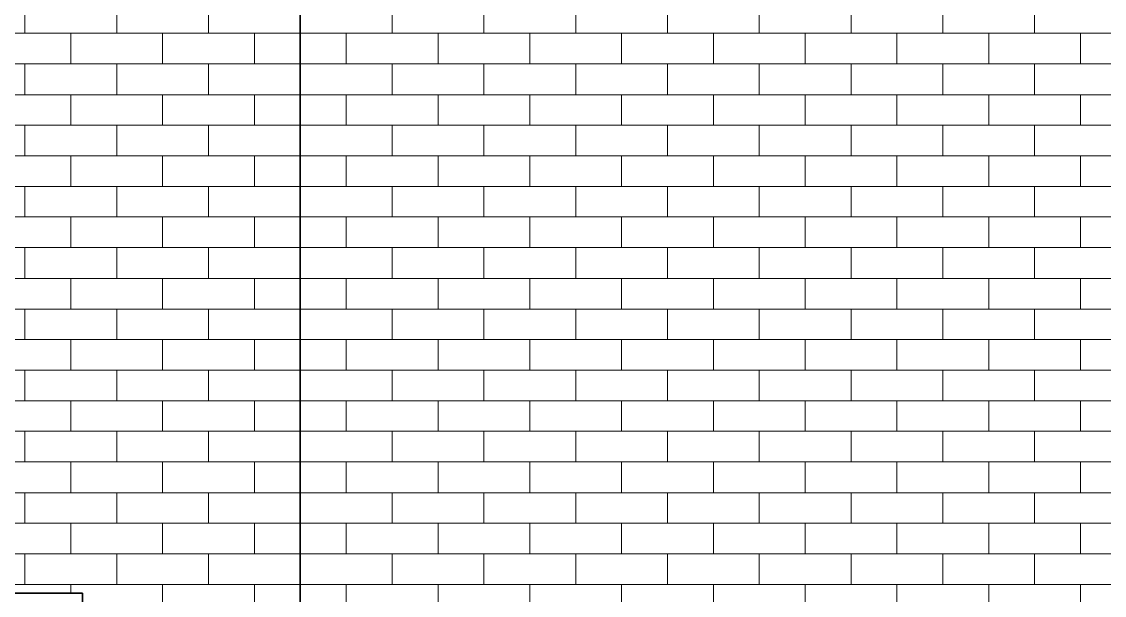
# Model space of a CAD drawing. Header units: inches. Extents: x 5 to 516, y -193 to 129.
# Drawn here: x 92.11 to 99.97, y -88.36 to -84.2 of the extents above; entities that cross this region are included whole.
import ezdxf

# ---------------------------------------------------------------- set-up
doc = ezdxf.new("R2010")
doc.units = ezdxf.units.IN
doc.header["$MEASUREMENT"] = 0
doc.layers.add('PDF4_Geometry', color=7, linetype='Continuous')

msp = doc.modelspace()

# ---------------------------------------------------------------- linework, layer by layer
at = {"layer": 'PDF4_Geometry', "lineweight": 35}
msp.add_lwpolyline([(94.1320891, -100.0563172), (94.1320891, -77.7463161), (94.2320891, -77.739648), (94.3320891, -77.7196488)], dxfattribs=at)
at = {"layer": 'PDF4_Geometry', "lineweight": 15}
for points in [[(92.1320923, -84.279649), (92.1320923, -84.0596491)], [(92.798759, -84.279649), (92.798759, -84.0596491)], [(93.4654257, -84.279649), (93.4654257, -84.0596491)], [(94.1320924, -84.279649), (94.1320924, -84.0596491)], [(94.7987592, -84.279649), (94.7987592, -84.0596491)], [(95.4654259, -84.279649), (95.4654259, -84.0596491)], [(96.1320926, -84.279649), (96.1320926, -84.0596491)], [(96.7987593, -84.279649), (96.7987593, -84.0596491)], [(97.465426, -84.279649), (97.465426, -84.0596491)], [(98.1320928, -84.279649), (98.1320928, -84.0596491)], [(98.7987595, -84.279649), (98.7987595, -84.0596491)], [(99.4654262, -84.279649), (99.4654262, -84.0596491)], [(78.672093, -84.279649), (90.7987622, -84.279649), (96.6354292, -84.279649), (105.0054318, -84.279649)], [(92.4654256, -84.5029826), (92.4654256, -84.279649)], [(93.1320924, -84.5029826), (93.1320924, -84.279649)], [(93.7987591, -84.5029826), (93.7987591, -84.279649)], [(94.4654258, -84.5029826), (94.4654258, -84.279649)], [(95.1320925, -84.5029826), (95.1320925, -84.279649)], [(95.7987592, -84.5029826), (95.7987592, -84.279649)], [(96.465426, -84.5029826), (96.465426, -84.279649)], [(97.1320927, -84.5029826), (97.1320927, -84.279649)], [(97.7987594, -84.5029826), (97.7987594, -84.279649)], [(98.4654261, -84.5029826), (98.4654261, -84.279649)], [(99.1320928, -84.5029826), (99.1320928, -84.279649)], [(99.7987596, -84.5029826), (99.7987596, -84.279649)], [(78.672093, -84.5029826), (90.7987622, -84.5029826), (96.6354292, -84.5029826), (105.0054318, -84.5029826)], [(92.1320923, -84.7263158), (92.1320923, -84.5029826)], [(92.798759, -84.7263158), (92.798759, -84.5029826)], [(93.4654257, -84.7263158), (93.4654257, -84.5029826)], [(94.1320924, -84.7263158), (94.1320924, -84.5029826)], [(94.7987592, -84.7263158), (94.7987592, -84.5029826)], [(95.4654259, -84.7263158), (95.4654259, -84.5029826)], [(96.1320926, -84.7263158), (96.1320926, -84.5029826)], [(96.7987593, -84.7263158), (96.7987593, -84.5029826)], [(97.465426, -84.7263158), (97.465426, -84.5029826)], [(98.1320928, -84.7263158), (98.1320928, -84.5029826)], [(98.7987595, -84.7263158), (98.7987595, -84.5029826)], [(99.4654262, -84.7263158), (99.4654262, -84.5029826)], [(78.672093, -84.7263158), (90.7987622, -84.7263158), (96.6354292, -84.7263158), (105.0054318, -84.7263158)], [(92.4654256, -84.9463158), (92.4654256, -84.7263158)], [(93.1320924, -84.9463158), (93.1320924, -84.7263158)], [(93.7987591, -84.9463158), (93.7987591, -84.7263158)], [(94.4654258, -84.9463158), (94.4654258, -84.7263158)], [(95.1320925, -84.9463158), (95.1320925, -84.7263158)], [(95.7987592, -84.9463158), (95.7987592, -84.7263158)], [(96.465426, -84.9463158), (96.465426, -84.7263158)], [(97.1320927, -84.9463158), (97.1320927, -84.7263158)], [(97.7987594, -84.9463158), (97.7987594, -84.7263158)], [(98.4654261, -84.9463158), (98.4654261, -84.7263158)], [(99.1320928, -84.9463158), (99.1320928, -84.7263158)], [(99.7987596, -84.9463158), (99.7987596, -84.7263158)], [(78.672093, -84.9463158), (90.7987622, -84.9463158), (96.6354292, -84.9463158), (105.0054318, -84.9463158)], [(92.1320923, -85.1696493), (92.1320923, -84.9463158)], [(92.798759, -85.1696493), (92.798759, -84.9463158)], [(93.4654257, -85.1696493), (93.4654257, -84.9463158)], [(94.1320924, -85.1696493), (94.1320924, -84.9463158)], [(94.7987592, -85.1696493), (94.7987592, -84.9463158)], [(95.4654259, -85.1696493), (95.4654259, -84.9463158)], [(96.1320926, -85.1696493), (96.1320926, -84.9463158)], [(96.7987593, -85.1696493), (96.7987593, -84.9463158)], [(97.465426, -85.1696493), (97.465426, -84.9463158)], [(98.1320928, -85.1696493), (98.1320928, -84.9463158)], [(98.7987595, -85.1696493), (98.7987595, -84.9463158)], [(99.4654262, -85.1696493), (99.4654262, -84.9463158)], [(78.672093, -85.1696493), (90.7987622, -85.1696493), (96.6354292, -85.1696493), (105.0054318, -85.1696493)], [(92.4654256, -85.3929825), (92.4654256, -85.1696493)], [(93.1320924, -85.3929825), (93.1320924, -85.1696493)], [(93.7987591, -85.3929825), (93.7987591, -85.1696493)], [(94.4654258, -85.3929825), (94.4654258, -85.1696493)], [(95.1320925, -85.3929825), (95.1320925, -85.1696493)], [(95.7987592, -85.3929825), (95.7987592, -85.1696493)], [(96.465426, -85.3929825), (96.465426, -85.1696493)], [(97.1320927, -85.3929825), (97.1320927, -85.1696493)], [(97.7987594, -85.3929825), (97.7987594, -85.1696493)], [(98.4654261, -85.3929825), (98.4654261, -85.1696493)], [(99.1320928, -85.3929825), (99.1320928, -85.1696493)], [(99.7987596, -85.3929825), (99.7987596, -85.1696493)], [(78.672093, -85.3929825), (90.7987622, -85.3929825), (96.6354292, -85.3929825), (105.0054318, -85.3929825)], [(92.1320923, -85.6129825), (92.1320923, -85.3929825)], [(92.798759, -85.6129825), (92.798759, -85.3929825)], [(93.4654257, -85.6129825), (93.4654257, -85.3929825)], [(94.1320924, -85.6129825), (94.1320924, -85.3929825)], [(94.7987592, -85.6129825), (94.7987592, -85.3929825)], [(95.4654259, -85.6129825), (95.4654259, -85.3929825)], [(96.1320926, -85.6129825), (96.1320926, -85.3929825)], [(96.7987593, -85.6129825), (96.7987593, -85.3929825)], [(97.465426, -85.6129825), (97.465426, -85.3929825)], [(98.1320928, -85.6129825), (98.1320928, -85.3929825)], [(98.7987595, -85.6129825), (98.7987595, -85.3929825)], [(99.4654262, -85.6129825), (99.4654262, -85.3929825)], [(78.672093, -85.6129825), (90.7987622, -85.6129825), (96.6354292, -85.6129825), (105.0054318, -85.6129825)], [(92.4654256, -85.8363161), (92.4654256, -85.6129825)], [(93.1320924, -85.8363161), (93.1320924, -85.6129825)], [(93.7987591, -85.8363161), (93.7987591, -85.6129825)], [(94.4654258, -85.8363161), (94.4654258, -85.6129825)], [(95.1320925, -85.8363161), (95.1320925, -85.6129825)], [(95.7987592, -85.8363161), (95.7987592, -85.6129825)], [(96.465426, -85.8363161), (96.465426, -85.6129825)], [(97.1320927, -85.8363161), (97.1320927, -85.6129825)], [(97.7987594, -85.8363161), (97.7987594, -85.6129825)], [(98.4654261, -85.8363161), (98.4654261, -85.6129825)], [(99.1320928, -85.8363161), (99.1320928, -85.6129825)], [(99.7987596, -85.8363161), (99.7987596, -85.6129825)], [(78.672093, -85.8363161), (90.7987622, -85.8363161), (96.6354292, -85.8363161), (105.0054318, -85.8363161)], [(92.1320923, -86.0596492), (92.1320923, -85.8363161)], [(92.798759, -86.0596492), (92.798759, -85.8363161)], [(93.4654257, -86.0596492), (93.4654257, -85.8363161)], [(94.1320924, -86.0596492), (94.1320924, -85.8363161)], [(94.7987592, -86.0596492), (94.7987592, -85.8363161)], [(95.4654259, -86.0596492), (95.4654259, -85.8363161)], [(96.1320926, -86.0596492), (96.1320926, -85.8363161)], [(96.7987593, -86.0596492), (96.7987593, -85.8363161)], [(97.465426, -86.0596492), (97.465426, -85.8363161)], [(98.1320928, -86.0596492), (98.1320928, -85.8363161)], [(98.7987595, -86.0596492), (98.7987595, -85.8363161)], [(99.4654262, -86.0596492), (99.4654262, -85.8363161)], [(78.672093, -86.0596492), (90.7987622, -86.0596492), (96.6354292, -86.0596492), (105.0054318, -86.0596492)], [(92.4654256, -86.2829824), (92.4654256, -86.0596492)], [(93.1320924, -86.2829824), (93.1320924, -86.0596492)], [(93.7987591, -86.2829824), (93.7987591, -86.0596492)], [(94.4654258, -86.2829824), (94.4654258, -86.0596492)], [(95.1320925, -86.2829824), (95.1320925, -86.0596492)], [(95.7987592, -86.2829824), (95.7987592, -86.0596492)], [(96.465426, -86.2829824), (96.465426, -86.0596492)], [(97.1320927, -86.2829824), (97.1320927, -86.0596492)], [(97.7987594, -86.2829824), (97.7987594, -86.0596492)], [(98.4654261, -86.2829824), (98.4654261, -86.0596492)], [(99.1320928, -86.2829824), (99.1320928, -86.0596492)], [(99.7987596, -86.2829824), (99.7987596, -86.0596492)], [(78.672093, -86.2829824), (90.7987622, -86.2829824), (96.6354292, -86.2829824), (105.0054318, -86.2829824)], [(92.1320923, -86.5029828), (92.1320923, -86.2829824)], [(92.798759, -86.5029828), (92.798759, -86.2829824)], [(93.4654257, -86.5029828), (93.4654257, -86.2829824)], [(94.1320924, -86.5029828), (94.1320924, -86.2829824)], [(94.7987592, -86.5029828), (94.7987592, -86.2829824)], [(95.4654259, -86.5029828), (95.4654259, -86.2829824)], [(96.1320926, -86.5029828), (96.1320926, -86.2829824)], [(96.7987593, -86.5029828), (96.7987593, -86.2829824)], [(97.465426, -86.5029828), (97.465426, -86.2829824)], [(98.1320928, -86.5029828), (98.1320928, -86.2829824)], [(98.7987595, -86.5029828), (98.7987595, -86.2829824)], [(99.4654262, -86.5029828), (99.4654262, -86.2829824)], [(78.672093, -86.5029828), (90.7987622, -86.5029828), (96.6354292, -86.5029828), (105.0054318, -86.5029828)], [(92.4654256, -86.726316), (92.4654256, -86.5029828)], [(93.1320924, -86.726316), (93.1320924, -86.5029828)], [(93.7987591, -86.726316), (93.7987591, -86.5029828)], [(94.4654258, -86.726316), (94.4654258, -86.5029828)], [(95.1320925, -86.726316), (95.1320925, -86.5029828)], [(95.7987592, -86.726316), (95.7987592, -86.5029828)], [(96.465426, -86.726316), (96.465426, -86.5029828)], [(97.1320927, -86.726316), (97.1320927, -86.5029828)], [(97.7987594, -86.726316), (97.7987594, -86.5029828)], [(98.4654261, -86.726316), (98.4654261, -86.5029828)], [(99.1320928, -86.726316), (99.1320928, -86.5029828)], [(99.7987596, -86.726316), (99.7987596, -86.5029828)], [(78.672093, -86.726316), (90.7987622, -86.726316), (96.6354292, -86.726316), (105.0054318, -86.726316)], [(92.1320923, -86.9496491), (92.1320923, -86.726316)], [(92.798759, -86.9496491), (92.798759, -86.726316)], [(93.4654257, -86.9496491), (93.4654257, -86.726316)], [(94.1320924, -86.9496491), (94.1320924, -86.726316)], [(94.7987592, -86.9496491), (94.7987592, -86.726316)], [(95.4654259, -86.9496491), (95.4654259, -86.726316)], [(96.1320926, -86.9496491), (96.1320926, -86.726316)], [(96.7987593, -86.9496491), (96.7987593, -86.726316)], [(97.465426, -86.9496491), (97.465426, -86.726316)], [(98.1320928, -86.9496491), (98.1320928, -86.726316)], [(98.7987595, -86.9496491), (98.7987595, -86.726316)], [(99.4654262, -86.9496491), (99.4654262, -86.726316)], [(78.672093, -86.9496491), (90.7987622, -86.9496491), (96.6354292, -86.9496491), (105.0054318, -86.9496491)], [(92.4654256, -87.1696495), (92.4654256, -86.9496491)], [(93.1320924, -87.1696495), (93.1320924, -86.9496491)], [(93.7987591, -87.1696495), (93.7987591, -86.9496491)], [(94.4654258, -87.1696495), (94.4654258, -86.9496491)], [(95.1320925, -87.1696495), (95.1320925, -86.9496491)], [(95.7987592, -87.1696495), (95.7987592, -86.9496491)], [(96.465426, -87.1696495), (96.465426, -86.9496491)], [(97.1320927, -87.1696495), (97.1320927, -86.9496491)], [(97.7987594, -87.1696495), (97.7987594, -86.9496491)], [(98.4654261, -87.1696495), (98.4654261, -86.9496491)], [(99.1320928, -87.1696495), (99.1320928, -86.9496491)], [(99.7987596, -87.1696495), (99.7987596, -86.9496491)], [(78.672093, -87.1696495), (90.7987622, -87.1696495), (96.6354292, -87.1696495), (105.0054318, -87.1696495)], [(92.1320923, -87.3929827), (92.1320923, -87.1696495)], [(92.798759, -87.3929827), (92.798759, -87.1696495)], [(93.4654257, -87.3929827), (93.4654257, -87.1696495)], [(94.1320924, -87.3929827), (94.1320924, -87.1696495)], [(94.7987592, -87.3929827), (94.7987592, -87.1696495)], [(95.4654259, -87.3929827), (95.4654259, -87.1696495)], [(96.1320926, -87.3929827), (96.1320926, -87.1696495)], [(96.7987593, -87.3929827), (96.7987593, -87.1696495)], [(97.465426, -87.3929827), (97.465426, -87.1696495)], [(98.1320928, -87.3929827), (98.1320928, -87.1696495)], [(98.7987595, -87.3929827), (98.7987595, -87.1696495)], [(99.4654262, -87.3929827), (99.4654262, -87.1696495)], [(78.672093, -87.3929827), (90.7987622, -87.3929827), (96.6354292, -87.3929827), (105.0054318, -87.3929827)], [(92.4654256, -87.6163162), (92.4654256, -87.3929827)], [(93.1320924, -87.6163162), (93.1320924, -87.3929827)], [(93.7987591, -87.6163162), (93.7987591, -87.3929827)], [(94.4654258, -87.6163162), (94.4654258, -87.3929827)], [(95.1320925, -87.6163162), (95.1320925, -87.3929827)], [(95.7987592, -87.6163162), (95.7987592, -87.3929827)], [(96.465426, -87.6163162), (96.465426, -87.3929827)], [(97.1320927, -87.6163162), (97.1320927, -87.3929827)], [(97.7987594, -87.6163162), (97.7987594, -87.3929827)], [(98.4654261, -87.6163162), (98.4654261, -87.3929827)], [(99.1320928, -87.6163162), (99.1320928, -87.3929827)], [(99.7987596, -87.6163162), (99.7987596, -87.3929827)], [(78.672093, -87.6163162), (90.7987622, -87.6163162), (96.6354292, -87.6163162), (105.0054318, -87.6163162)], [(92.1320923, -87.8363158), (92.1320923, -87.6163162)], [(92.798759, -87.8363158), (92.798759, -87.6163162)], [(93.4654257, -87.8363158), (93.4654257, -87.6163162)], [(94.1320924, -87.8363158), (94.1320924, -87.6163162)], [(94.7987592, -87.8363158), (94.7987592, -87.6163162)], [(95.4654259, -87.8363158), (95.4654259, -87.6163162)], [(96.1320926, -87.8363158), (96.1320926, -87.6163162)], [(96.7987593, -87.8363158), (96.7987593, -87.6163162)], [(97.465426, -87.8363158), (97.465426, -87.6163162)], [(98.1320928, -87.8363158), (98.1320928, -87.6163162)], [(98.7987595, -87.8363158), (98.7987595, -87.6163162)], [(99.4654262, -87.8363158), (99.4654262, -87.6163162)], [(78.672093, -87.8363158), (90.7987622, -87.8363158), (96.6354292, -87.8363158), (105.0054318, -87.8363158)], [(92.4654256, -88.0596494), (92.4654256, -87.8363158)], [(93.1320924, -88.0596494), (93.1320924, -87.8363158)], [(93.7987591, -88.0596494), (93.7987591, -87.8363158)], [(94.4654258, -88.0596494), (94.4654258, -87.8363158)], [(95.1320925, -88.0596494), (95.1320925, -87.8363158)], [(95.7987592, -88.0596494), (95.7987592, -87.8363158)], [(96.465426, -88.0596494), (96.465426, -87.8363158)], [(97.1320927, -88.0596494), (97.1320927, -87.8363158)], [(97.7987594, -88.0596494), (97.7987594, -87.8363158)], [(98.4654261, -88.0596494), (98.4654261, -87.8363158)], [(99.1320928, -88.0596494), (99.1320928, -87.8363158)], [(99.7987596, -88.0596494), (99.7987596, -87.8363158)], [(78.672093, -88.0596494), (90.7987622, -88.0596494), (96.6354292, -88.0596494), (105.0054318, -88.0596494)], [(92.1320923, -88.282983), (92.1320923, -88.0596494)], [(92.798759, -88.282983), (92.798759, -88.0596494)], [(93.4654257, -88.282983), (93.4654257, -88.0596494)], [(94.1320924, -88.282983), (94.1320924, -88.0596494)], [(94.7987592, -88.282983), (94.7987592, -88.0596494)], [(95.4654259, -88.282983), (95.4654259, -88.0596494)], [(96.1320926, -88.282983), (96.1320926, -88.0596494)], [(96.7987593, -88.282983), (96.7987593, -88.0596494)], [(97.465426, -88.282983), (97.465426, -88.0596494)], [(98.1320928, -88.282983), (98.1320928, -88.0596494)], [(98.7987595, -88.282983), (98.7987595, -88.0596494)], [(99.4654262, -88.282983), (99.4654262, -88.0596494)], [(78.672093, -88.282983), (90.7987622, -88.282983), (96.6354292, -88.282983), (105.0054318, -88.282983)], [(92.4654256, -88.3463163), (92.4654256, -88.282983)], [(93.1320924, -88.5029825), (93.1320924, -88.282983)], [(93.7987591, -88.5029825), (93.7987591, -88.282983)], [(94.4654258, -88.5029825), (94.4654258, -88.282983)], [(95.1320925, -88.5029825), (95.1320925, -88.282983)], [(95.7987592, -88.5029825), (95.7987592, -88.282983)], [(96.465426, -88.5029825), (96.465426, -88.282983)], [(97.1320927, -88.5029825), (97.1320927, -88.282983)], [(97.7987594, -88.5029825), (97.7987594, -88.282983)], [(98.4654261, -88.5029825), (98.4654261, -88.282983)], [(99.1320928, -88.5029825), (99.1320928, -88.282983)], [(99.7987596, -88.5029825), (99.7987596, -88.282983)]]:
    msp.add_lwpolyline(points, dxfattribs=at)
at = {"layer": 'PDF4_Geometry', "lineweight": 35}
msp.add_lwpolyline([(91.0487589, -88.3463172), (91.0487589, -88.9496506), (92.548759, -88.9496506), (92.548759, -88.3463172)], close=True, dxfattribs=at)

doc.saveas('drawing.dxf')
